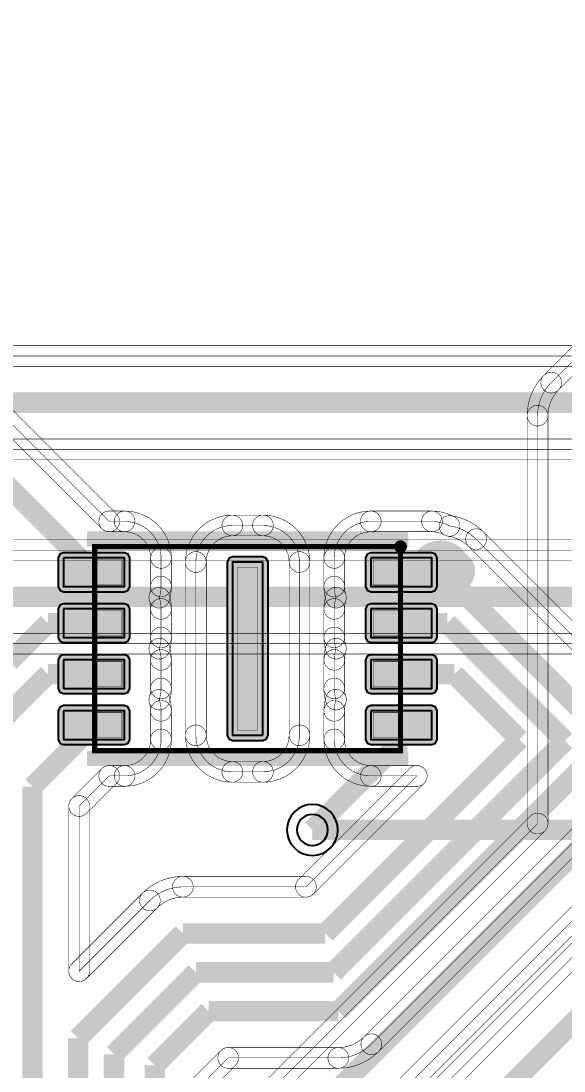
# Model space of a CAD drawing. Header units: millimetres. Extents: x -2.5 to 44.5, y -38.5 to 2.5.
# Drawn here: x 20.26 to 25.58, y -13.03 to -2.73 of the extents above; entities that cross this region are included whole.
import ezdxf

# ---------------------------------------------------------------- set-up
doc = ezdxf.new("R2010")
doc.units = ezdxf.units.MM
for name, color, linetype, true_color in [('Bottom Layer', 7, 'Continuous', 0x0000ff), ('Bottom Paste Mask Layer', 7, 'Continuous', 0x800000), ('Bottom Silkscreen Layer', 7, 'Continuous', 0x808000), ('Bottom Solder Mask Layer', 7, 'Continuous', 0xff00ff), ('Component Marking Layer', 7, 'Continuous', 0x66ffcc), ('Component Shape Layer', 7, 'Continuous', 0x00cccc), ('Document Layer', 7, 'Continuous', 0xffffff), ('Hole Layer', 7, 'Continuous', 0x816200), ('Inner1', 7, 'Continuous', 0xbc8e00), ('Inner2', 7, 'Continuous', 0x70dbfa), ('Multi-Layer', 7, 'Continuous', 0xc0c0c0), ('Pin Soldering Layer', 7, 'Continuous', 0xcc9999), ('Top Layer', 7, 'Continuous', 0xff0000)]:
    doc.layers.add(name, color=color, linetype=linetype, true_color=true_color)

msp = doc.modelspace()

# ---------------------------------------------------------------- hatches: boundary and pattern name
at = {"layer": 'Bottom Layer'}
for points in [[(20.672, -8), (20.672, -8.28), (21.272, -8.28), (21.272, -8)], [(23.687, -8), (23.687, -8.28), (24.287, -8.28), (24.287, -8)], [(22.629, -9.74), (22.629, -8.04), (22.329, -8.04), (22.329, -9.74)], [(20.672, -8.5), (20.672, -8.78), (21.272, -8.78), (21.272, -8.5)], [(23.687, -8.5), (23.687, -8.78), (24.287, -8.78), (24.287, -8.5)], [(20.672, -9), (20.672, -9.28), (21.272, -9.28), (21.272, -9)], [(23.687, -9), (23.687, -9.28), (24.287, -9.28), (24.287, -9)], [(20.672, -9.5), (20.672, -9.78), (21.272, -9.78), (21.272, -9.5)], [(23.687, -9.5), (23.687, -9.78), (24.287, -9.78), (24.287, -9.5)]]:
    msp.add_hatch(color=256, dxfattribs=at).paths.add_polyline_path(points)
at = {"layer": 'Bottom Paste Mask Layer'}
for points in [[(20.672, -8), (20.672, -8.28), (21.272, -8.28), (21.272, -8)], [(23.687, -8), (23.687, -8.28), (24.287, -8.28), (24.287, -8)], [(22.629, -9.74), (22.629, -8.04), (22.329, -8.04), (22.329, -9.74)], [(20.672, -8.5), (20.672, -8.78), (21.272, -8.78), (21.272, -8.5)], [(23.687, -8.5), (23.687, -8.78), (24.287, -8.78), (24.287, -8.5)], [(20.672, -9), (20.672, -9.28), (21.272, -9.28), (21.272, -9)], [(23.687, -9), (23.687, -9.28), (24.287, -9.28), (24.287, -9)], [(20.672, -9.5), (20.672, -9.78), (21.272, -9.78), (21.272, -9.5)], [(23.687, -9.5), (23.687, -9.78), (24.287, -9.78), (24.287, -9.5)]]:
    msp.add_hatch(color=256, dxfattribs=at).paths.add_polyline_path(points)
at = {"layer": 'Bottom Solder Mask Layer'}
for points in [[(20.621, -8), (20.621, -8.28), (20.636, -8.316), (20.672, -8.331), (21.272, -8.331), (21.307, -8.316), (21.322, -8.28), (21.322, -8), (21.307, -7.964), (21.272, -7.949), (20.672, -7.949), (20.636, -7.964)], [(22.68, -9.74), (22.68, -8.04), (22.665, -8.004), (22.629, -7.989), (22.329, -7.989), (22.293, -8.004), (22.278, -8.04), (22.278, -9.74), (22.293, -9.776), (22.329, -9.791), (22.629, -9.791), (22.665, -9.776)], [(23.636, -8), (23.636, -8.28), (23.651, -8.316), (23.687, -8.331), (24.287, -8.331), (24.322, -8.316), (24.337, -8.28), (24.337, -8), (24.322, -7.964), (24.287, -7.949), (23.687, -7.949), (23.651, -7.964)], [(20.621, -8.5), (20.621, -8.78), (20.636, -8.816), (20.672, -8.831), (21.272, -8.831), (21.307, -8.816), (21.322, -8.78), (21.322, -8.5), (21.307, -8.464), (21.272, -8.449), (20.672, -8.449), (20.636, -8.464)], [(23.636, -8.5), (23.636, -8.78), (23.651, -8.816), (23.687, -8.831), (24.287, -8.831), (24.322, -8.816), (24.337, -8.78), (24.337, -8.5), (24.322, -8.464), (24.287, -8.449), (23.687, -8.449), (23.651, -8.464)], [(20.621, -9), (20.621, -9.28), (20.636, -9.316), (20.672, -9.331), (21.272, -9.331), (21.307, -9.316), (21.322, -9.28), (21.322, -9), (21.307, -8.964), (21.272, -8.949), (20.672, -8.949), (20.636, -8.964)], [(23.636, -9), (23.636, -9.28), (23.651, -9.316), (23.687, -9.331), (24.287, -9.331), (24.322, -9.316), (24.337, -9.28), (24.337, -9), (24.322, -8.964), (24.287, -8.949), (23.687, -8.949), (23.651, -8.964)], [(20.621, -9.5), (20.621, -9.78), (20.636, -9.816), (20.672, -9.831), (21.272, -9.831), (21.307, -9.816), (21.322, -9.78), (21.322, -9.5), (21.307, -9.464), (21.272, -9.449), (20.672, -9.449), (20.636, -9.464)], [(23.636, -9.5), (23.636, -9.78), (23.651, -9.816), (23.687, -9.831), (24.287, -9.831), (24.322, -9.816), (24.337, -9.78), (24.337, -9.5), (24.322, -9.464), (24.287, -9.449), (23.687, -9.449), (23.651, -9.464)]]:
    msp.add_hatch(color=256, dxfattribs=at).paths.add_polyline_path(points)
at = {"layer": 'Component Marking Layer'}
msp.add_hatch(color=256, dxfattribs=at).paths.add_polyline_path([(23.919, -7.89, 1), (24.039, -7.89, 1)])
at = {"layer": 'Pin Soldering Layer'}
for points in [[(21.247, -8.265), (21.247, -8.015), (20.979, -8.015), (20.979, -8.265)], [(23.711, -8.015), (23.711, -8.265), (23.979, -8.265), (23.979, -8.015)], [(22.379, -8.09), (22.379, -9.69), (22.579, -9.69), (22.579, -8.09)], [(21.247, -8.765), (21.247, -8.515), (20.979, -8.515), (20.979, -8.765)], [(23.711, -8.515), (23.711, -8.765), (23.979, -8.765), (23.979, -8.515)], [(21.247, -9.265), (21.247, -9.015), (20.979, -9.015), (20.979, -9.265)], [(23.711, -9.015), (23.711, -9.265), (23.979, -9.265), (23.979, -9.015)], [(21.247, -9.765), (21.247, -9.515), (20.979, -9.515), (20.979, -9.765)], [(23.711, -9.515), (23.711, -9.765), (23.979, -9.765), (23.979, -9.515)]]:
    msp.add_hatch(color=256, dxfattribs=at).paths.add_polyline_path(points)

# ---------------------------------------------------------------- linework, layer by layer
at = {"layer": 'Bottom Layer', "const_width": 0.00508}
for points in [[(19.561, -6.225, -1), (19.704, -6.081), (21.193, -7.57, -1), (21.049, -7.714)], [(21.121, -7.743, -1), (21.121, -7.54), (21.272, -7.54, -1), (21.272, -7.743)], [(21.272, -7.54, -0.414214), (21.731, -8, -1), (21.528, -8, 0.414214), (21.272, -7.743, -1)], [(21.272, -7.743, -1), (21.272, -7.54), (21.272, -7.54, -1), (21.272, -7.743)], [(21.869, -8.04, -0.414214), (22.329, -7.58, -1), (22.329, -7.783, 0.414214), (22.073, -8.04, -1)], [(22.329, -7.783, -1), (22.329, -7.58), (22.629, -7.58, -1), (22.629, -7.783)], [(22.329, -7.783, -1), (22.329, -7.58), (22.329, -7.58, -1), (22.329, -7.783)], [(22.629, -7.58, -0.414214), (23.089, -8.04, -1), (22.886, -8.04, 0.414214), (22.629, -7.783, -1)], [(23.227, -8, -0.414214), (23.687, -7.54, -1), (23.687, -7.743, 0.414214), (23.43, -8, -1)], [(23.687, -7.743, -1), (23.687, -7.54), (24.287, -7.54, -1), (24.287, -7.743)], [(23.687, -7.743, -1), (23.687, -7.54), (23.687, -7.54, -1), (23.687, -7.743)], [(24.287, -7.54, -0.126467), (24.508, -7.597, -1), (24.41, -7.775, 0.126467), (24.287, -7.743, -1)], [(24.287, -7.743, -1), (24.287, -7.54), (24.287, -7.54, -1), (24.287, -7.743)], [(24.473, -7.586, -0.163147), (24.792, -7.744, -1), (24.648, -7.888, 0.163147), (24.445, -7.787, -1)], [(21.971, -9.74, 0.414214), (22.329, -10.098), (22.629, -10.098, 0.414214), (22.987, -9.74), (22.987, -8.04, 0.414214), (22.629, -7.682), (22.329, -7.682), (22.329, -7.682, 0.414214), (21.971, -8.04)], [(24.648, -7.888, -1), (24.792, -7.744), (26.431, -9.383, -1), (26.287, -9.527)], [(24.648, -7.888, -1), (24.792, -7.744), (24.792, -7.744, -1), (24.648, -7.888)], [(21.731, -8.28, -1), (21.528, -8.28), (21.528, -8, -1), (21.731, -8)], [(23.227, -8, -1), (23.43, -8), (23.43, -8.28, -1), (23.227, -8.28)], [(21.869, -8.04, -1), (22.073, -8.04), (22.073, -9.74, -1), (21.869, -9.74)], [(22.886, -8.04, -1), (23.089, -8.04), (23.089, -9.74, -1), (22.886, -9.74)], [(21.731, -8.28, -0.07825), (21.709, -8.421, -1), (21.516, -8.359, 0.07825), (21.528, -8.28, -1)], [(23.249, -8.421, -0.07825), (23.227, -8.28, -1), (23.43, -8.28, 0.07825), (23.442, -8.359, -1)], [(21.709, -8.359, -0.07825), (21.731, -8.5, -1), (21.528, -8.5, 0.07825), (21.516, -8.421, -1)], [(23.227, -8.5, -0.07825), (23.249, -8.359, -1), (23.442, -8.421, 0.07825), (23.43, -8.5, -1)], [(21.731, -8.78, -1), (21.528, -8.78), (21.528, -8.5, -1), (21.731, -8.5)], [(23.227, -8.5, -1), (23.43, -8.5), (23.43, -8.78, -1), (23.227, -8.78)], [(21.731, -8.78, -0.078157), (21.709, -8.921, -1), (21.516, -8.859, 0.078157), (21.528, -8.78, -1)], [(23.249, -8.921, -0.078157), (23.227, -8.78, -1), (23.43, -8.78, 0.078157), (23.442, -8.859, -1)], [(21.709, -8.859, -0.078157), (21.731, -9, -1), (21.528, -9, 0.078157), (21.516, -8.921, -1)], [(23.227, -9, -0.078157), (23.249, -8.859, -1), (23.442, -8.921, 0.078157), (23.43, -9, -1)], [(21.731, -9.28, -1), (21.528, -9.28), (21.528, -9, -1), (21.731, -9)], [(23.227, -9, -1), (23.43, -9), (23.43, -9.28, -1), (23.227, -9.28)], [(21.731, -9.28, -0.07825), (21.709, -9.421, -1), (21.516, -9.359, 0.07825), (21.528, -9.28, -1)], [(23.249, -9.421, -0.07825), (23.227, -9.28, -1), (23.43, -9.28, 0.07825), (23.442, -9.359, -1)], [(21.709, -9.359, -0.07825), (21.731, -9.5, -1), (21.528, -9.5, 0.07825), (21.516, -9.421, -1)], [(23.227, -9.5, -0.07825), (23.249, -9.359, -1), (23.442, -9.421, 0.07825), (23.43, -9.5, -1)], [(21.731, -9.78, -1), (21.528, -9.78), (21.528, -9.5, -1), (21.731, -9.5)], [(23.227, -9.5, -1), (23.43, -9.5), (23.43, -9.78, -1), (23.227, -9.78)], [(21.731, -9.78, -0.414214), (21.272, -10.24, -1), (21.272, -10.037, 0.414214), (21.528, -9.78, -1)], [(22.329, -10.2, -0.414214), (21.869, -9.74, -1), (22.073, -9.74, 0.414214), (22.329, -9.997, -1)], [(23.089, -9.74, -0.414214), (22.629, -10.2, -1), (22.629, -9.997, 0.414214), (22.886, -9.74, -1)], [(23.687, -10.24, -0.414214), (23.227, -9.78, -1), (23.43, -9.78, 0.414214), (23.687, -10.037, -1)], [(20.898, -10.505, -1), (20.754, -10.361), (21.049, -10.066, -1), (21.193, -10.21)], [(21.121, -10.24, -1), (21.121, -10.037), (21.272, -10.037, -1), (21.272, -10.24)], [(22.329, -10.2, -1), (22.329, -9.997), (22.629, -9.997, -1), (22.629, -10.2)], [(23.123, -11.298, -1), (22.979, -11.154), (24.067, -10.066, -1), (24.211, -10.21)], [(23.687, -10.24, -1), (23.687, -10.037), (24.139, -10.037, -1), (24.139, -10.24)], [(23.764, -12.842, -1), (23.62, -12.698), (26.287, -10.031, -1), (26.431, -10.175)], [(20.928, -12.054, -1), (20.725, -12.054), (20.725, -10.433, -1), (20.928, -10.433)], [(21.448, -11.288, -0.198912), (21.844, -11.124, -1), (21.844, -11.327, 0.198912), (21.592, -11.432, -1)], [(21.844, -11.327, -1), (21.844, -11.124), (23.051, -11.124, -1), (23.051, -11.327)], [(21.844, -11.327, -1), (21.844, -11.124), (21.844, -11.124, -1), (21.844, -11.327)], [(20.898, -12.126, -1), (20.754, -11.982), (21.448, -11.288, -1), (21.592, -11.432)], [(21.592, -11.432, -1), (21.448, -11.288), (21.448, -11.288, -1), (21.592, -11.432)], [(23.764, -12.842, -0.198912), (23.368, -13.006, -1), (23.368, -12.803, 0.198912), (23.62, -12.698, -1)], [(23.764, -12.842, -1), (23.62, -12.698), (23.62, -12.698, -1), (23.764, -12.842)], [(22.098, -13.238, -1), (21.954, -13.094), (22.216, -12.832, -1), (22.36, -12.976)], [(22.288, -13.006, -1), (22.288, -12.803), (23.368, -12.803, -1), (23.368, -13.006)], [(23.368, -13.006, -1), (23.368, -12.803), (23.368, -12.803, -1), (23.368, -13.006)]]:
    msp.add_lwpolyline(points, format="xyb", close=True, dxfattribs=at)
for points in [[(26.359, -9.455), (24.72, -7.816), (24.72, -7.816, 0.163147), (24.459, -7.686, 0.126467), (24.287, -7.642), (24.287, -7.642), (23.687, -7.642), (23.687, -7.642, 0.414214), (23.328, -8), (23.328, -8.28, 0.07825), (23.346, -8.39, 0.07825), (23.328, -8.5), (23.328, -8.78, 0.078157), (23.346, -8.89, 0.078157), (23.328, -9), (23.328, -9.28, 0.07825), (23.346, -9.39, 0.07825), (23.328, -9.5), (23.328, -9.78, 0.414214), (23.687, -10.138), (24.139, -10.138), (23.051, -11.226), (21.844, -11.226), (21.844, -11.226, 0.198912), (21.52, -11.36), (21.52, -11.36), (20.826, -12.054), (20.826, -10.433), (21.121, -10.138), (21.272, -10.138, 0.414214), (21.63, -9.78), (21.63, -9.5, 0.07825), (21.612, -9.39, 0.07825), (21.63, -9.28), (21.63, -9, 0.078157), (21.612, -8.89, 0.078157), (21.63, -8.78), (21.63, -8.5, 0.07825), (21.612, -8.39, 0.07825), (21.63, -8.28), (21.63, -8, 0.414214), (21.272, -7.642), (21.272, -7.642), (21.121, -7.642), (19.633, -6.153)], [(22.026, -13.166), (22.288, -12.904), (23.368, -12.904), (23.368, -12.904, 0.198912), (23.692, -12.77), (23.692, -12.77), (26.359, -10.103)]]:
    msp.add_lwpolyline(points, format="xyb", dxfattribs=at)
at = {"layer": 'Bottom Layer', "const_width": 0.2}
for points in [[(19.309, -6.477), (20.972, -8.14)], [(23.987, -8.14), (24.396, -8.14)], [(24.396, -8.14), (26.035, -9.779)], [(20.521, -8.64), (20.144, -9.017)], [(20.972, -8.64), (20.521, -8.64)], [(23.987, -8.64), (24.437, -8.64)], [(24.437, -8.64), (25.592, -9.795)], [(20.521, -9.14), (19.939, -9.722)], [(20.972, -9.14), (20.521, -9.14)], [(23.987, -9.14), (24.507, -9.14)], [(24.507, -9.14), (25.146, -9.779)], [(20.972, -9.64), (20.368, -10.244)], [(23.987, -9.64), (23.987, -9.796)], [(25.146, -9.779), (23.241, -11.684)], [(26.035, -9.779), (23.368, -12.446)], [(23.987, -9.796), (23.114, -10.668)], [(25.592, -9.795), (23.322, -12.065)], [(20.368, -10.244), (20.368, -13.688)], [(21.844, -11.684), (20.816, -12.712)], [(23.241, -11.684), (21.844, -11.684)], [(21.971, -12.065), (21.168, -12.868)], [(23.322, -12.065), (21.971, -12.065)], [(22.098, -12.446), (21.568, -12.976)], [(23.368, -12.446), (22.098, -12.446)], [(20.816, -12.712), (20.816, -13.64)], [(21.168, -12.868), (21.168, -13.688)], [(21.568, -12.976), (21.568, -13.688)]]:
    msp.add_lwpolyline(points, dxfattribs=at)
at = {"layer": 'Bottom Layer'}
for points in [[(20.672, -8), (20.672, -8.28), (21.272, -8.28), (21.272, -8)], [(23.687, -8), (23.687, -8.28), (24.287, -8.28), (24.287, -8)], [(22.629, -9.74), (22.629, -8.04), (22.329, -8.04), (22.329, -9.74)], [(20.672, -8.5), (20.672, -8.78), (21.272, -8.78), (21.272, -8.5)], [(23.687, -8.5), (23.687, -8.78), (24.287, -8.78), (24.287, -8.5)], [(20.672, -9), (20.672, -9.28), (21.272, -9.28), (21.272, -9)], [(23.687, -9), (23.687, -9.28), (24.287, -9.28), (24.287, -9)], [(20.672, -9.5), (20.672, -9.78), (21.272, -9.78), (21.272, -9.5)], [(23.687, -9.5), (23.687, -9.78), (24.287, -9.78), (24.287, -9.5)]]:
    msp.add_lwpolyline(points, close=True, dxfattribs=at)
at = {"layer": 'Bottom Paste Mask Layer'}
for points in [[(20.672, -8), (20.672, -8.28), (21.272, -8.28), (21.272, -8)], [(23.687, -8), (23.687, -8.28), (24.287, -8.28), (24.287, -8)], [(22.629, -9.74), (22.629, -8.04), (22.329, -8.04), (22.329, -9.74)], [(20.672, -8.5), (20.672, -8.78), (21.272, -8.78), (21.272, -8.5)], [(23.687, -8.5), (23.687, -8.78), (24.287, -8.78), (24.287, -8.5)], [(20.672, -9), (20.672, -9.28), (21.272, -9.28), (21.272, -9)], [(23.687, -9), (23.687, -9.28), (24.287, -9.28), (24.287, -9)], [(20.672, -9.5), (20.672, -9.78), (21.272, -9.78), (21.272, -9.5)], [(23.687, -9.5), (23.687, -9.78), (24.287, -9.78), (24.287, -9.5)]]:
    msp.add_lwpolyline(points, close=True, dxfattribs=at)
at = {"layer": 'Bottom Silkscreen Layer', "const_width": 0.152}
for points in [[(20.903, -7.814), (24.055, -7.814)], [(20.903, -7.814), (24.055, -7.814)], [(24.055, -9.966), (20.903, -9.966)], [(24.055, -9.966), (20.903, -9.966)]]:
    msp.add_lwpolyline(points, dxfattribs=at)
at = {"layer": 'Bottom Silkscreen Layer', "const_width": 0.2}
msp.add_lwpolyline([(24.411, -8.128, 1), (24.611, -8.128, 1)], format="xyb", close=True, dxfattribs=at)
msp.add_lwpolyline([(24.411, -8.128, 1), (24.611, -8.128, 1)], format="xyb", close=True, dxfattribs=at)
at = {"layer": 'Bottom Solder Mask Layer'}
for points in [[(20.621, -8), (20.621, -8.28), (20.636, -8.316), (20.672, -8.331), (21.272, -8.331), (21.307, -8.316), (21.322, -8.28), (21.322, -8), (21.307, -7.964), (21.272, -7.949), (20.672, -7.949), (20.636, -7.964)], [(22.68, -9.74), (22.68, -8.04), (22.665, -8.004), (22.629, -7.989), (22.329, -7.989), (22.293, -8.004), (22.278, -8.04), (22.278, -9.74), (22.293, -9.776), (22.329, -9.791), (22.629, -9.791), (22.665, -9.776)], [(23.636, -8), (23.636, -8.28), (23.651, -8.316), (23.687, -8.331), (24.287, -8.331), (24.322, -8.316), (24.337, -8.28), (24.337, -8), (24.322, -7.964), (24.287, -7.949), (23.687, -7.949), (23.651, -7.964)], [(20.621, -8.5), (20.621, -8.78), (20.636, -8.816), (20.672, -8.831), (21.272, -8.831), (21.307, -8.816), (21.322, -8.78), (21.322, -8.5), (21.307, -8.464), (21.272, -8.449), (20.672, -8.449), (20.636, -8.464)], [(23.636, -8.5), (23.636, -8.78), (23.651, -8.816), (23.687, -8.831), (24.287, -8.831), (24.322, -8.816), (24.337, -8.78), (24.337, -8.5), (24.322, -8.464), (24.287, -8.449), (23.687, -8.449), (23.651, -8.464)], [(20.621, -9), (20.621, -9.28), (20.636, -9.316), (20.672, -9.331), (21.272, -9.331), (21.307, -9.316), (21.322, -9.28), (21.322, -9), (21.307, -8.964), (21.272, -8.949), (20.672, -8.949), (20.636, -8.964)], [(23.636, -9), (23.636, -9.28), (23.651, -9.316), (23.687, -9.331), (24.287, -9.331), (24.322, -9.316), (24.337, -9.28), (24.337, -9), (24.322, -8.964), (24.287, -8.949), (23.687, -8.949), (23.651, -8.964)], [(20.621, -9.5), (20.621, -9.78), (20.636, -9.816), (20.672, -9.831), (21.272, -9.831), (21.307, -9.816), (21.322, -9.78), (21.322, -9.5), (21.307, -9.464), (21.272, -9.449), (20.672, -9.449), (20.636, -9.464)], [(23.636, -9.5), (23.636, -9.78), (23.651, -9.816), (23.687, -9.831), (24.287, -9.831), (24.322, -9.816), (24.337, -9.78), (24.337, -9.5), (24.322, -9.464), (24.287, -9.449), (23.687, -9.449), (23.651, -9.464)]]:
    msp.add_lwpolyline(points, close=True, dxfattribs=at)
at = {"layer": 'Component Marking Layer', "const_width": 0.00508}
msp.add_lwpolyline([(23.919, -7.89, 1), (24.039, -7.89), (24.039, -7.89, 1), (23.919, -7.89)], format="xyb", dxfattribs=at)
at = {"layer": 'Component Shape Layer', "const_width": 0.0508}
msp.add_lwpolyline([(23.979, -9.89), (20.979, -9.89), (20.979, -7.89), (23.979, -7.89)], close=True, dxfattribs=at)
msp.add_lwpolyline([(23.979, -9.89), (20.979, -9.89), (20.979, -7.89), (23.979, -7.89)], close=True, dxfattribs=at)
at = {"layer": 'Document Layer', "const_width": 0.3}
msp.add_lwpolyline([(24.221, -8.128, 1), (24.521, -8.128, 1)], format="xyb", close=True, dxfattribs=at)
msp.add_lwpolyline([(24.221, -8.128, 1), (24.521, -8.128, 1)], format="xyb", close=True, dxfattribs=at)
at = {"layer": 'Hole Layer'}
msp.add_lwpolyline([(22.962, -10.668, 1), (23.267, -10.668, 1)], format="xyb", close=True, dxfattribs=at)
at = {"layer": 'Inner1', "const_width": 0.00508}
for points in [[(25.529, -6.352, -1), (25.385, -6.208), (25.737, -5.856, -1), (25.881, -6)], [(25.221, -6.604, -0.198912), (25.385, -6.208, -1), (25.529, -6.352, 0.198912), (25.425, -6.604, -1)], [(25.529, -6.352, -1), (25.385, -6.208), (25.385, -6.208, -1), (25.529, -6.352)], [(25.221, -6.604, -1), (25.425, -6.604), (25.425, -10.605, -1), (25.221, -10.605)], [(22.608, -13.464, -1), (22.464, -13.32), (25.251, -10.533, -1), (25.395, -10.677)], [(23.39, -13.978, -1), (23.246, -13.834), (26.033, -11.047, -1), (26.177, -11.191)]]:
    msp.add_lwpolyline(points, format="xyb", close=True, dxfattribs=at)
msp.add_lwpolyline([(25.809, -5.928), (25.457, -6.28), (25.457, -6.28, 0.198912), (25.323, -6.604), (25.323, -10.605), (22.536, -13.392), (22.536, -13.392, 0.198912), (22.402, -13.716), (22.402, -14.796), (21.295, -15.903, 0.39451), (20.728, -16.51, 0.091267), (20.768, -16.727, 0.192022), (20.601, -17.145, 0.414214), (21.209, -17.753, 0.414214), (21.817, -17.145, 0.091267), (21.777, -16.928, 0.174519), (21.943, -16.551), (23.184, -15.31), (23.184, -15.31, 0.198912), (23.318, -14.986), (23.318, -13.906), (26.105, -11.119)], format="xyb", dxfattribs=at)
at = {"layer": 'Inner1', "const_width": 0.2}
msp.add_lwpolyline([(25.781, -10.795), (22.86, -13.716)], dxfattribs=at)
at = {"layer": 'Inner2'}
for points, const_width in [([(23.114, -10.668), (27.051, -10.668)], 0.2), ([(25.892, -11.687), (23.552, -14.027)], 0.00508), ([(26.216, -12.011), (23.876, -14.351)], 0.2)]:
    msp.add_lwpolyline(points, dxfattribs=dict(at, const_width=const_width))
at = {"layer": 'Inner2', "const_width": 0.00508}
msp.add_lwpolyline([(23.624, -14.099, -1), (23.48, -13.955), (25.82, -11.615, -1), (25.964, -11.759)], format="xyb", close=True, dxfattribs=at)
at = {"layer": 'Multi-Layer'}
msp.add_lwpolyline([(22.864, -10.668, 1), (23.364, -10.668, 1)], format="xyb", close=True, dxfattribs=at)
at = {"layer": 'Pin Soldering Layer', "const_width": 0.00508}
for points in [[(21.247, -8.265), (21.247, -8.015), (20.979, -8.015), (20.979, -8.265)], [(21.247, -8.265), (21.247, -8.015), (20.979, -8.015), (20.979, -8.265)], [(23.711, -8.015), (23.711, -8.265), (23.979, -8.265), (23.979, -8.015)], [(23.711, -8.015), (23.711, -8.265), (23.979, -8.265), (23.979, -8.015)], [(22.379, -8.09), (22.379, -9.69), (22.579, -9.69), (22.579, -8.09)], [(22.379, -8.09), (22.379, -9.69), (22.579, -9.69), (22.579, -8.09)], [(21.247, -8.765), (21.247, -8.515), (20.979, -8.515), (20.979, -8.765)], [(21.247, -8.765), (21.247, -8.515), (20.979, -8.515), (20.979, -8.765)], [(23.711, -8.515), (23.711, -8.765), (23.979, -8.765), (23.979, -8.515)], [(23.711, -8.515), (23.711, -8.765), (23.979, -8.765), (23.979, -8.515)], [(21.247, -9.265), (21.247, -9.015), (20.979, -9.015), (20.979, -9.265)], [(21.247, -9.265), (21.247, -9.015), (20.979, -9.015), (20.979, -9.265)], [(23.711, -9.015), (23.711, -9.265), (23.979, -9.265), (23.979, -9.015)], [(23.711, -9.015), (23.711, -9.265), (23.979, -9.265), (23.979, -9.015)], [(21.247, -9.765), (21.247, -9.515), (20.979, -9.515), (20.979, -9.765)], [(21.247, -9.765), (21.247, -9.515), (20.979, -9.515), (20.979, -9.765)], [(23.711, -9.515), (23.711, -9.765), (23.979, -9.765), (23.979, -9.515)], [(23.711, -9.515), (23.711, -9.765), (23.979, -9.765), (23.979, -9.515)]]:
    msp.add_lwpolyline(points, close=True, dxfattribs=at)
at = {"layer": 'Top Layer', "const_width": 0.00508}
for points in [[(17.081, -7.924), (15.825, -6.668), (15.825, -5.962, 0.046035), (15.883, -5.931, 0.149219), (16.083, -5.992), (16.683, -5.992, 0.149326), (16.883, -5.931, 0.149326), (17.083, -5.992), (17.536, -5.992), (18.345, -6.801), (18.345, -6.801, 0.198912), (18.669, -6.935), (18.669, -6.935), (27.115, -6.935), (27.409, -7.229, 0.022396), (27.305, -7.224, 0.299529), (26.241, -7.924)], [(18.859, -6.12, -1), (18.859, -5.917), (25.81, -5.917, -1), (25.81, -6.12)], [(18.669, -7.037, -1), (18.669, -6.834), (27.115, -6.834, -1), (27.115, -7.037)], [(17.081, -8.025, -1), (17.081, -7.822), (26.241, -7.822, -1), (26.241, -8.025)], [(19.886, -8.942, -1), (19.886, -8.739), (26.241, -8.739, -1), (26.241, -8.942)]]:
    msp.add_lwpolyline(points, format="xyb", close=True, dxfattribs=at)
at = {"layer": 'Top Layer'}
for points, const_width in [([(25.81, -6.019), (18.859, -6.019)], 0.00508), ([(27.305, -6.477), (18.669, -6.477)], 0.2), ([(27.305, -8.382), (16.891, -8.382)], 0.2)]:
    msp.add_lwpolyline(points, dxfattribs=dict(at, const_width=const_width))
at = {"layer": 'Top Layer', "const_width": 0.00508}
msp.add_lwpolyline([(19.886, -8.84), (26.241, -8.84, 0.299529)], format="xyb", dxfattribs=at)

doc.saveas('drawing.dxf')
